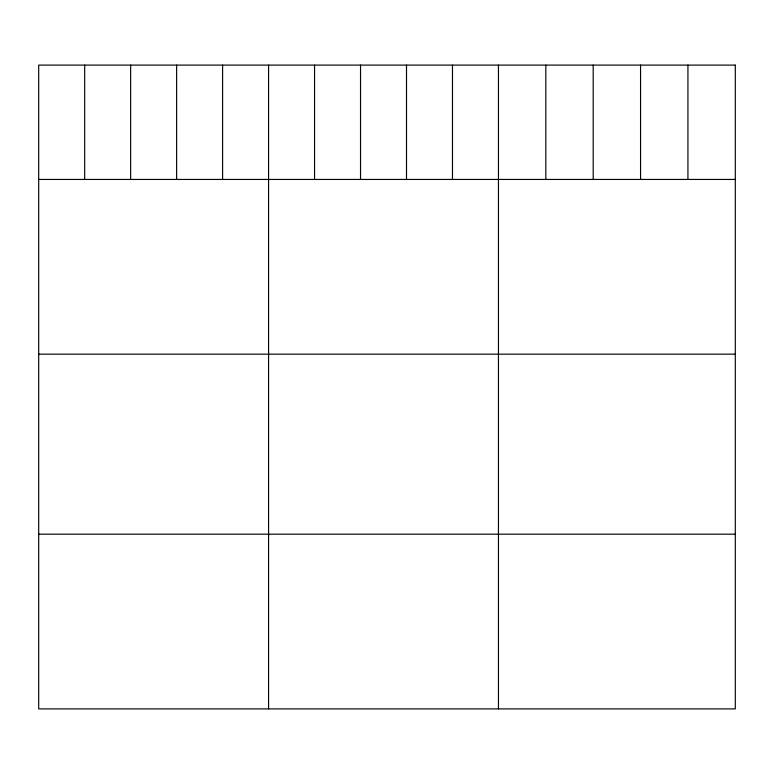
<?xml version="1.0" encoding="UTF-8"?>
<svg xmlns="http://www.w3.org/2000/svg" width="774" height="774" viewBox="0 0 774 774"><rect width="100%" height="100%" fill="white"/><g stroke="black" fill="none" stroke-linecap="round" stroke-linejoin="round"><path stroke-width="1.16" d="M38.7 179.442L735.3 179.442M38.7 354.163L735.3 354.163M38.7 534.176L735.3 534.176M687.931 65.103L687.931 179.442M640.562 65.103L640.562 179.442M593.194 65.103L593.194 179.442M545.825 65.103L545.825 179.442M498.456 65.103L498.456 708.897M452.48 65.103L452.48 179.442M406.505 65.103L406.505 179.442M360.529 65.103L360.529 179.442M314.554 65.103L314.554 179.442M268.578 65.103L268.578 708.897M222.602 65.103L222.602 179.442M176.627 65.103L176.627 179.442M130.651 65.103L130.651 179.442M84.676 65.103L84.676 179.442M735.3 65.103L38.7 65.103L38.7 708.897L735.3 708.897L735.3 65.103"/></g></svg>
